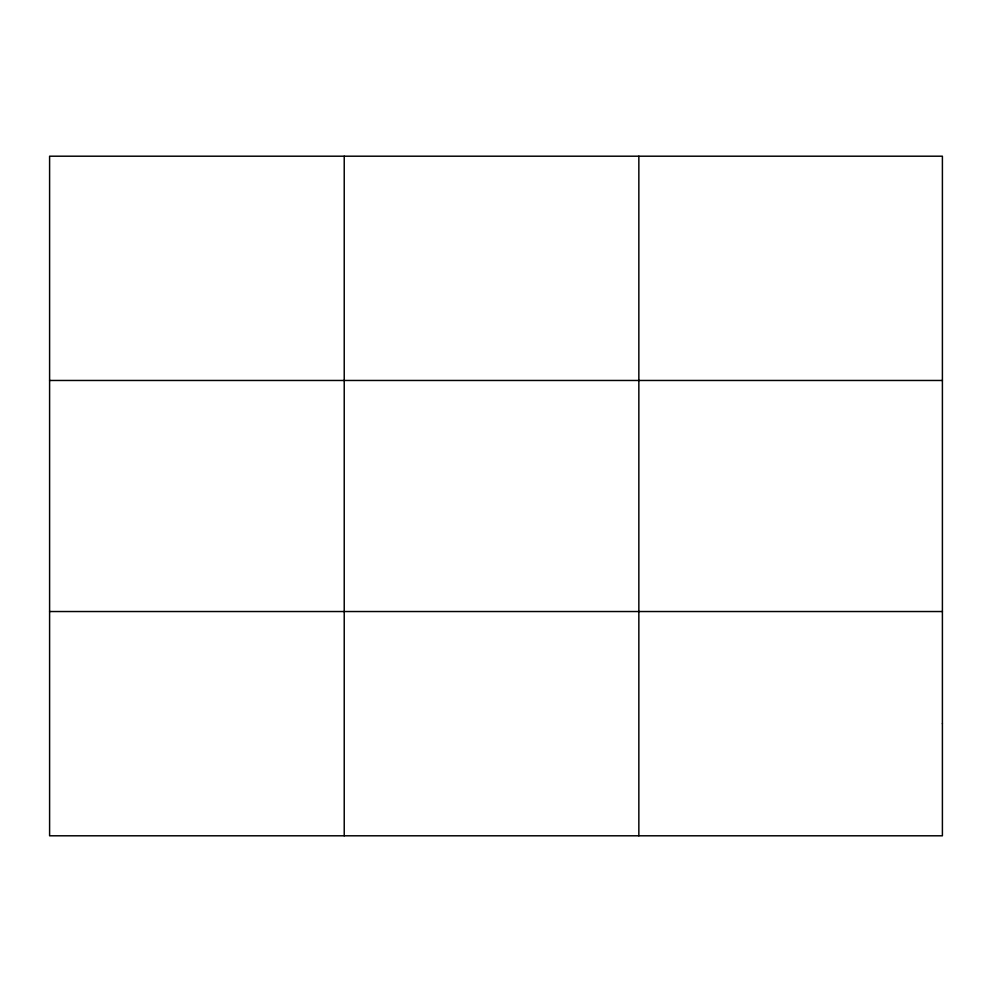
<?xml version="1.0" encoding="UTF-8"?>
<svg xmlns="http://www.w3.org/2000/svg" width="992" height="992" viewBox="0 0 992 992"><rect width="100%" height="100%" fill="white"/><g stroke="black" fill="none" stroke-linecap="round" stroke-linejoin="round"><path stroke-width="1.49" d="M344.224 156.203L344.224 835.797M638.848 156.203L638.848 835.797M49.6 380.469L942.4 380.469M49.6 611.531L942.4 611.531M942.4 723.664L942.4 835.797L49.6 835.797L49.6 156.203L942.4 156.203L942.4 723.664"/></g></svg>
